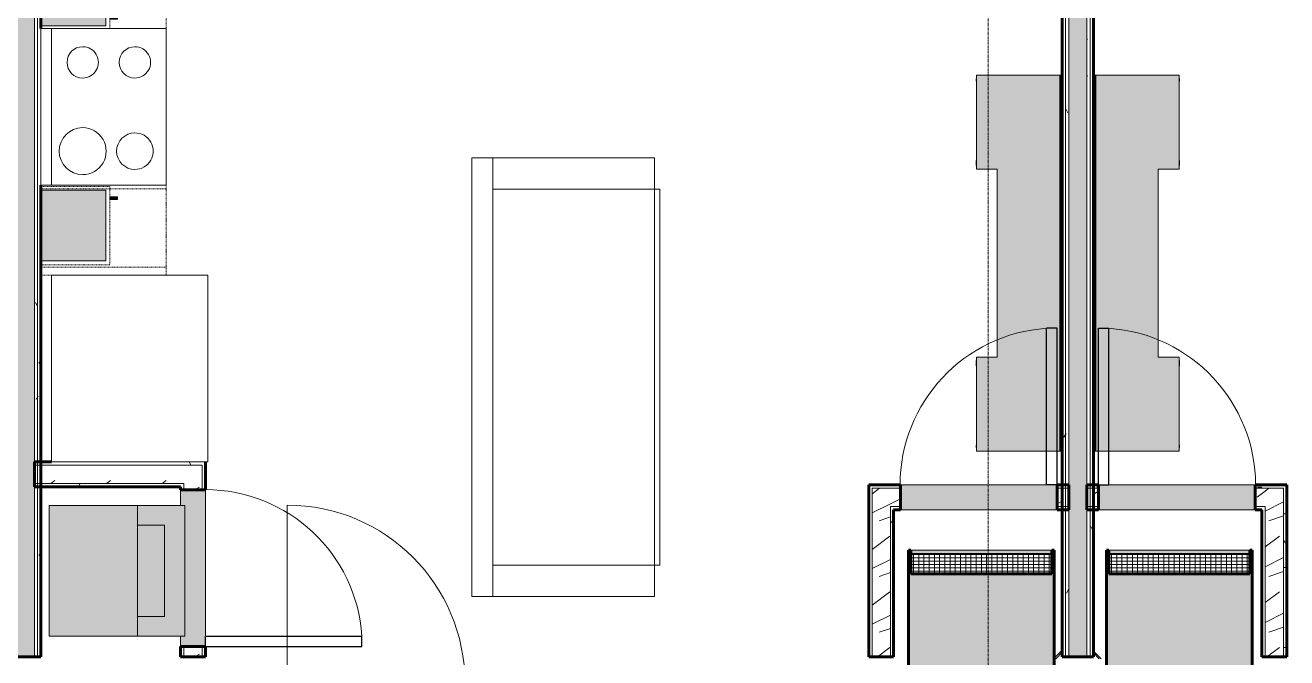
# Model space of a CAD drawing. Header units: inches. Extents: x -4169 to -1846, y 9706 to 12377.
# Drawn here: x -3338.7 to -3097.1, y 10017.9 to 10139 of the extents above; entities that cross this region are included whole.
import ezdxf

# ---------------------------------------------------------------- set-up
doc = ezdxf.new("R2010")
doc.units = ezdxf.units.IN
doc.header["$MEASUREMENT"] = 0
doc.linetypes.add('Dash', pattern=[0.25, 0.125, -0.125])
doc.linetypes.add('Grid Line 1_2_', pattern=[0.875, 0.5, -0.125, 0.125, -0.125])
for name, color, linetype, lineweight in [('0-1', 7, 'Continuous', 5), ('0-2', 10, 'Continuous', 18), ('0-3', 253, 'Continuous', 9), ('A-DETL-GENF-1', 253, 'Continuous', 9), ('A-DOOR-1', 7, 'Continuous', 9), ('A-DOOR-2', 50, 'Continuous', 30), ('A-GENM-2', 7, 'Continuous', 9), ('A-GENM-6', 250, 'Continuous', 60), ('A-GENM-7', 90, 'Continuous', 9), ('A-GENM-8', 253, 'Continuous', 9), ('A-GENM-9', 251, 'Continuous', 9), ('A-GLAZ-2', 10, 'Continuous', 18), ('A-GLAZ-3', 9, 'Continuous', 18), ('A-GLAZ-4', 250, 'Continuous', 60), ('A-WALL', 113, 'Continuous', 18), ('A-WALL-1', 8, 'Continuous', 5), ('A-WALL-2', 250, 'Continuous', 60), ('A-WALL-3', 10, 'Continuous', 18), ('A-WALL-PATT-1', 7, 'Continuous', 9), ('A-WALL-PATT-2', 253, 'Continuous', 9), ('A-WALL-PATT-4', 111, 'Continuous', 9), ('I-FURN', 30, 'Continuous', 9), ('I-FURN-1', 7, 'Continuous', 9), ('I-FURN-2', 55, 'Continuous', 9), ('I-FURN-3', 253, 'Continuous', 9), ('I-WALL-3', 2, 'Continuous', 60), ('P-SANR-FIXT-1', 253, 'Continuous', 9), ('P-SANR-FIXT-2', 7, 'Continuous', 9), ('Q-CASE-1', 253, 'Continuous', 9), ('Q-CASE-3', 7, 'Continuous', 9), ('Q-CASE-4', 7, 'Dash', 9), ('Q-CASE-HDLN-1', 7, 'Dash', 9), ('Q-SPCQ-2', 7, 'Continuous', 9), ('S-GRID-1', 1, 'Grid Line 1_2_', 9)]:
    doc.layers.add(name, color=color, linetype=linetype, lineweight=lineweight)
pattern_1 = [(0, (0, 0), (20.48, 5.12), [0.845, -14.515, 0.845, -14.515, -81.92]), (0, (0, 0), (20.48, 5.12), [-30.72, 0.845, -29.875, 0.845, -14.515, -35.84]), (0, (0, 0), (20.48, 5.12), [-76.8, 0.845, -9.395, 0.845, -24.755]), (120, (7.68, 2.56), (-14.67405, 15.1762003), [0.845, -14.515, 0.845, -14.515, -81.92]), (120, (7.68, 2.56), (-14.67405, 15.1762003), [-30.72, 0.845, -29.875, 0.845, -14.515, -35.84]), (120, (7.68, 2.56), (-14.67405, 15.1762003), [-76.8, 0.845, -9.395, 0.845, -24.755]), (240, (10.24, 12.8), (-5.80595, -20.2962003), [0.845, -14.515, 0.845, -14.515, -81.92]), (240, (10.24, 12.8), (-5.80595, -20.2962003), [-30.72, 0.845, -29.875, 0.845, -14.515, -35.84]), (240, (10.24, 12.8), (-5.80595, -20.2962003), [-76.8, 0.845, -9.395, 0.845, -24.755])]
pattern_2 = [(216.87, (4.265, 10.662), (31.9871619, 21.32545714), [5.331, -47.981]), (206.565, (10.662, 7.464), (-10.662476, -10.6620098), [11.921, -11.921]), (198.435, (10.662, 2.132), (-21.3244936, -10.6625869), [6.744, -26.974])]
pattern_3 = [(161.57, (0.32, 0.32), (-2.560496185, -0.000537386), [0, -18.214, 2.022, 0]), (18.43, (-0.32, 0.32), (-2.560496185, 0.000537386), [0, -18.214, 2.022, 0]), (108.43, (0.32, 0.32), (1.27922091, -6.400876726), [6.07, -14.166]), (71.57, (-0.32, 0.32), (1.27922091, 6.400876726), [6.07, -14.166])]

# ---------------------------------------------------------------- blocks, each defined once
blk = doc.blocks.new('Entertainment_Center_14771 - Entertainment_Center_14771-1352616-ENLARGED RCP - 1ST FLOOR PLAN')
at = {"layer": 'I-FURN-3'}
for points in [[(36, 6.12), (-36, 6.12), (-36, 6), (36, 6)], [(36, -10), (36, 6), (-36, 6), (-36, -10), (-18, -10), (-18, -6), (18, -6), (18, -10), (35, -10)], [(-34.85, -10), (-35.34, -10), (-35.31, -10.03), (-34.85, -10.03)], [(-18.66, -10.03), (-18.66, -10), (-19.66, -10), (-19.66, -10.03), (-19, -10.03)], [(19.66, -10.03), (19.66, -10), (18.66, -10), (18.66, -10.03), (19, -10.03)], [(35.34, -10.03), (35.31, -10), (34.85, -10), (34.85, -10.03), (35.31, -10.03)]]:
    blk.add_hatch(color=256, dxfattribs=at).paths.add_polyline_path(points, flags=0)
at = {"layer": 'I-FURN-1'}
for p, q in [((36, 6.12), (-36, 6.12)), ((-36, 6), (-36, 6.12)), ((-36, 6), (36, 6)), ((-36, -10), (-36, 6)), ((-36, 6), (36, 6)), ((36, 6), (36, 6.12)), ((36, 6), (36, -10)), ((18, -6), (-18, -6)), ((-18, -6), (-18, -10)), ((18, -10), (18, -6)), ((-18, -10), (-36, -10)), ((-35.34, -10.03), (-35.34, -10)), ((-34.85, -10.03), (-35.34, -10.03)), ((-34.85, -10), (-34.85, -10.03)), ((-19.66, -10.03), (-19.66, -10)), ((-18.66, -10.03), (-19.66, -10.03)), ((-18.66, -10), (-18.66, -10.03)), ((36, -10), (18, -10)), ((18.66, -10.03), (18.66, -10)), ((19.66, -10.03), (18.66, -10.03)), ((19.66, -10), (19.66, -10.03)), ((34.85, -10.03), (34.85, -10)), ((35.34, -10.03), (34.85, -10.03)), ((35.34, -10), (35.34, -10.03))]:
    blk.add_line(p, q, dxfattribs=at)
blk = doc.blocks.new('Single-Flush - 30_ x 80_ - MAGIC PAK DOOR-1421383-ENLARGED RCP - 1ST FLOOR PLAN')
at = {"layer": 'A-DOOR-1'}
blk.add_arc((15, -2.375), 30.067, 180, 266.18593, dxfattribs=at)
at = {"layer": 'A-DOOR-2'}
for p, q in [((13, -2.375), (13, -32.375)), ((15, -2.375), (13, -2.375)), ((15, -2.375), (15, -32.375)), ((15, -32.375), (13, -32.375))]:
    blk.add_line(p, q, dxfattribs=at)
blk = doc.blocks.new('Entertainment_Center_14771 - Entertainment_Center_14771-1372851-ENLARGED RCP - 1ST FLOOR PLAN')
at = {"layer": 'I-FURN-2'}
for points in [[(-36, 10), (-36, -6), (36, -6), (36, 10), (18, 10), (18, 6), (-18, 6), (-18, 10), (-35, 10)], [(-35.34, 10.03), (-35.31, 10), (-34.85, 10), (-34.85, 10.03), (-35.31, 10.03)], [(-19.66, 10.03), (-19.66, 10), (-18.66, 10), (-18.66, 10.03), (-19, 10.03)], [(18.66, 10.03), (18.66, 10), (19.66, 10), (19.66, 10.03), (19, 10.03)], [(34.85, 10), (35.34, 10), (35.31, 10.03), (34.85, 10.03)], [(-36, -6.13), (36, -6.13), (36, -6), (-36, -6)]]:
    blk.add_hatch(color=256, dxfattribs=at).paths.add_polyline_path(points, flags=0)
at = {"layer": 'I-FURN-1'}
for p, q in [((-36, -6), (-36, 10)), ((-36, 10), (-18, 10)), ((-35.34, 10), (-35.34, 10.03)), ((-35.34, 10.03), (-34.85, 10.03)), ((-34.85, 10.03), (-34.85, 10)), ((-19.66, 10), (-19.66, 10.03)), ((-19.66, 10.03), (-18.66, 10.03)), ((-18.66, 10.03), (-18.66, 10)), ((-18, 10), (-18, 6)), ((18, 6), (18, 10)), ((18, 10), (36, 10)), ((18.66, 10.03), (19.66, 10.03)), ((18.66, 10), (18.66, 10.03)), ((19.66, 10.03), (19.66, 10)), ((34.85, 10), (34.85, 10.03)), ((34.85, 10.03), (35.34, 10.03)), ((35.34, 10.03), (35.34, 10)), ((36, 10), (36, -6)), ((-18, 6), (18, 6)), ((36, -6), (-36, -6)), ((-36, -6.13), (-36, -6)), ((36, -6), (-36, -6)), ((-36, -6.13), (36, -6.13)), ((36, -6.13), (36, -6))]:
    blk.add_line(p, q, dxfattribs=at)
blk = doc.blocks.new('Couch-Both_Arms-Generic - 1-1372852-ENLARGED RCP - 1ST FLOOR PLAN')
at = {"layer": 'I-FURN'}
for p, q in [((-42, 17.5), (-36, 17.5)), ((-42, -13.5), (-42, 17.5)), ((-36, 18.5), (36, 18.5)), ((-36, -13.5), (-36, 18.5)), ((-36, 17.5), (-36, -13.5)), ((36, 18.5), (36, -13.5)), ((36, 17.5), (42, 17.5)), ((36, -13.5), (36, 17.5)), ((42, 17.5), (42, -13.5)), ((-42, -13.5), (42, -13.5)), ((-36, -13.5), (-42, -13.5)), ((36, -13.5), (-36, -13.5)), ((42, -13.5), (36, -13.5))]:
    blk.add_line(p, q, dxfattribs=at)
at = {"layer": 'I-FURN-1'}
for p, q in [((-42, 17.5), (42, 17.5)), ((-42, -17.5), (-42, 17.5)), ((42, 17.5), (42, -17.5)), ((42, -17.5), (-42, -17.5))]:
    blk.add_line(p, q, dxfattribs=at)
blk = doc.blocks.new('Single-Flush - 30_ x 80_ - MAGIC PAK DOOR-1420870-ENLARGED RCP - 1ST FLOOR PLAN')
at = {"layer": 'A-DOOR-1'}
blk.add_arc((15, 2.375), 30.067, 93.81407, 180, dxfattribs=at)
at = {"layer": 'A-DOOR-2'}
for p, q in [((13, 2.375), (13, 32.375)), ((15, 32.375), (13, 32.375)), ((15, 2.375), (15, 32.375)), ((15, 2.375), (13, 2.375))]:
    blk.add_line(p, q, dxfattribs=at)
blk = doc.blocks.new('Refrigerator_-_Side-by-Side_6047 - 36_ X 30_-345559-ENLARGED RCP - 1ST FLOOR PLAN')
at = {"layer": 'Q-SPCQ-2'}
for p, q in [((17.87, 14.42), (-17.88, 14.42)), ((-17.88, 14.42), (-17.88, -15.58)), ((17.87, -15.58), (17.87, 14.42)), ((-17.88, -15.58), (17.87, -15.58))]:
    blk.add_line(p, q, dxfattribs=at)
blk = doc.blocks.new('Range - 24_ x 30_-2320547-ENLARGED RCP - 1ST FLOOR PLAN')
at = {"layer": 'Q-SPCQ-2'}
for p, q in [((30, 24), (0, 24)), ((0, 24), (0, 0)), ((0, 22), (30, 22)), ((30, 0), (30, 24)), ((0, 0), (30, 0))]:
    blk.add_line(p, q, dxfattribs=at)
for centre, radius, start, end in [((6.5, 16), 4.5, 360, 180), ((23.5, 16), 3, 360, 180), ((6.5, 16), 4.5, 180, 360), ((23.5, 16), 3, 180, 0), ((6.5, 6), 3.5, 360, 180), ((23.5, 6), 3, 360, 180), ((6.5, 6), 3.5, 180, 0), ((23.5, 6), 3, 180, 360)]:
    blk.add_arc(centre, radius, start, end, dxfattribs=at)
blk = doc.blocks.new('OD_CW_Countertop - OD_CW_Countertop-2446878-ENLARGED RCP - 1ST FLOOR PLAN')
at = {"layer": 'Q-CASE-HDLN-1'}
for p, q in [((0.74, -24), (0.74, 0)), ((0.74, 0), (16.25, 0)), ((16.74, 0), (19.49, 0)), ((49.49, 0), (66.75, 0)), ((66.75, -22), (66.75, -24))]:
    blk.add_line(p, q, dxfattribs=at)
blk = doc.blocks.new('300 Series Wall Hung Cabinet_301 - 18_ x 27_-2451711-ENLARGED RCP - 1ST FLOOR PLAN')
at = {"layer": 'Q-CASE-1'}
for points in [[(-8.25, -6.6), (-8.25, -12.44), (8.25, -12.44), (8.25, -0.19), (-8.25, -0.19), (-8.25, -0.75)], [(-7, -14.69), (-6.51, -14.69), (-6.51, -13.19), (-7, -13.19)]]:
    blk.add_hatch(color=256, dxfattribs=at).paths.add_polyline_path(points, flags=0)
at = {"layer": 'Q-CASE-3'}
for p, q in [((-8.25, -12.44), (-8.25, -0.19)), ((-8.25, -0.19), (8.25, -0.19)), ((8.25, -0.19), (8.25, -12.44)), ((8.25, -12.44), (-8.25, -12.44)), ((-6.51, -13.19), (-7, -13.19)), ((-7, -13.19), (-7, -14.69)), ((-6.51, -14.69), (-6.51, -13.19)), ((-7, -14.69), (-6.51, -14.69))]:
    blk.add_line(p, q, dxfattribs=at)
at = {"layer": 'Q-CASE-4'}
for p, q in [((9, -0.19), (-8.75, -0.19)), ((9, -13.19), (9, -0.19)), ((-8.75, -13.19), (9, -13.19))]:
    blk.add_line(p, q, dxfattribs=at)
blk = doc.blocks.new('Base Cabinet-Single Door - 15_-2378245-ENLARGED RCP - 1ST FLOOR PLAN')
at = {"layer": 'Q-CASE-4'}
for p, q in [((-6.76, -24), (-6.76, 0)), ((-6.76, 0), (8.24, 0)), ((8.24, 0), (8.24, -24)), ((8.24, -24), (-6.76, -24))]:
    blk.add_line(p, q, dxfattribs=at)
blk = doc.blocks.new('Stacked Washer and Dryer - 26_x25_ - Private-1352637-ENLARGED RCP - 1ST FLOOR PLAN')
at = {"layer": 'P-SANR-FIXT-1'}
blk.add_hatch(color=256, dxfattribs=at).paths.add_polyline_path([(0, 12.5), (0, -12.5), (26, -12.5), (26, 12.5), (22.59, 12.5)], flags=0)
at = {"layer": 'P-SANR-FIXT-2'}
for p, q in [((26, 12.5), (0, 12.5)), ((0, -12.5), (0, 12.5)), ((16.91, 12.5), (16.91, -12.5)), ((26, 12.5), (26, -12.5)), ((16.91, 8.75), (22.09, 8.75)), ((22.09, 8.75), (22.09, -8.75)), ((22.09, -8.75), (16.91, -8.75)), ((0, -12.5), (26, -12.5))]:
    blk.add_line(p, q, dxfattribs=at)
blk = doc.blocks.new('300 Series Wall Hung Cabinet_301 - 15_ x 30_-2451685-ENLARGED RCP - 1ST FLOOR PLAN')
at = {"layer": 'Q-CASE-1'}
for points in [[(-5.01, 14.69), (-5.5, 14.69), (-5.5, 13.19), (-5.01, 13.19)], [(6.75, 12.44), (-6.75, 12.44), (-6.75, 0.19), (6.75, 0.19), (6.75, 2)]]:
    blk.add_hatch(color=256, dxfattribs=at).paths.add_polyline_path(points, flags=0)
at = {"layer": 'Q-CASE-3'}
for p, q in [((-5.01, 14.69), (-5.5, 14.69)), ((-5.5, 14.69), (-5.5, 13.19)), ((-5.01, 13.19), (-5.01, 14.69)), ((-6.75, 0.19), (-6.75, 12.44)), ((-6.75, 12.44), (6.75, 12.44)), ((-5.5, 13.19), (-5.01, 13.19)), ((6.75, 12.44), (6.75, 0.19)), ((6.75, 0.19), (-6.75, 0.19))]:
    blk.add_line(p, q, dxfattribs=at)
at = {"layer": 'Q-CASE-4'}
for p, q in [((-7.5, 0.19), (-7.5, 13.19)), ((-7.5, 13.19), (7.5, 13.19)), ((7.5, 13.19), (7.5, 0.19)), ((7.5, 0.19), (-7.5, 0.19))]:
    blk.add_line(p, q, dxfattribs=at)
blk = doc.blocks.new('CTR - 1st Phase - Unit Layouts_rvt-1-ENLARGED RCP - 1ST FLOOR PLAN')
at = {"layer": 'A-WALL-1'}
for points in [[(-3304.22, 10020.03), (-3304.22, 10050.03), (-3308.97, 10050.03), (-3308.97, 10047.03), (-3308.13, 10047.03), (-3308.13, 10022.03), (-3308.97, 10022.03), (-3308.97, 10020.03), (-3304.85, 10020.03)], [(-3142.09, 10046.24), (-3141.1, 10046.24), (-3141.1, 10050.99), (-3171.1, 10050.99), (-3171.1, 10046.24), (-3160.29, 10046.24)], [(-3103.15, 10046.24), (-3103.15, 10050.99), (-3133.15, 10050.99), (-3133.15, 10046.24), (-3103.38, 10046.24)]]:
    blk.add_hatch(color=256, dxfattribs=at).paths.add_polyline_path(points, flags=0)
at = {"layer": 'A-WALL-PATT-1'}
h = blk.add_hatch(dxfattribs=at)
h.set_pattern_fill('FP_1', color=256, style=0, pattern_type=2)
h.set_pattern_definition(pattern_1)
h.paths.add_polyline_path([(-3335.72, 10054.78), (-3304.85, 10054.78), (-3304.85, 10055.4), (-3335.72, 10055.4), (-3335.72, 10054.8)], flags=0)
h = blk.add_hatch(dxfattribs=at)
h.set_pattern_fill('FP_1', color=256, style=0, pattern_type=2)
h.set_pattern_definition(pattern_1)
h.paths.add_polyline_path([(-3308.97, 10050.65), (-3308.97, 10051.28), (-3335.72, 10051.28), (-3335.72, 10050.65), (-3327.63, 10050.65)], flags=0)
h = blk.add_hatch(dxfattribs=at)
h.set_pattern_fill('FP_1', color=256, style=0, pattern_type=2)
h.set_pattern_definition(pattern_1)
h.paths.add_polyline_path([(-3140.55, 10050.36), (-3140.12, 10050.36), (-3140.12, 10050.99), (-3141.1, 10050.99), (-3141.1, 10050.36)], flags=0)
h.paths.add_polyline_path([(-3172.4, 10050.36), (-3171.1, 10050.36), (-3171.1, 10050.99), (-3176.52, 10050.99), (-3176.52, 10050.36), (-3173.02, 10050.36)], flags=0)
h = blk.add_hatch(dxfattribs=at)
h.set_pattern_fill('FP_1', color=256, style=0, pattern_type=2)
h.set_pattern_definition(pattern_1)
h.paths.add_polyline_path([(-3101.22, 10050.36), (-3097.72, 10050.36), (-3097.74, 10050.99), (-3103.15, 10050.99), (-3103.15, 10050.36), (-3101.85, 10050.36)], flags=0)
h.paths.add_polyline_path([(-3133.15, 10050.36), (-3133.15, 10050.99), (-3134.12, 10050.99), (-3134.12, 10050.36), (-3133.7, 10050.36)], flags=0)
h = blk.add_hatch(dxfattribs=at)
h.set_pattern_fill('FP_1', color=256, style=0, pattern_type=2)
h.set_pattern_definition(pattern_1)
h.paths.add_polyline_path([(-3097.1, 10018.09), (-3097.1, 10050.99), (-3097.72, 10050.99), (-3097.72, 10018.09)], flags=0)
h = blk.add_hatch(dxfattribs=at)
h.set_pattern_fill('FP_1', color=256, style=0, pattern_type=2)
h.set_pattern_definition(pattern_1)
h.paths.add_polyline_path([(-3173.02, 10018.09), (-3172.4, 10018.09), (-3172.4, 10046.86), (-3173.02, 10046.86), (-3173.02, 10027.94)], flags=0)
at = {"layer": 'A-WALL-PATT-2'}
h = blk.add_hatch(dxfattribs=at)
h.set_pattern_fill('FP_2', color=256, style=0, pattern_type=2)
h.set_pattern_definition(pattern_2)
h.paths.add_polyline_path([(-3308.97, 10051.28), (-3308.35, 10051.28), (-3308.35, 10054.78), (-3335.72, 10054.78), (-3335.72, 10051.28), (-3327.63, 10051.28)], flags=0)
h = blk.add_hatch(dxfattribs=at)
h.set_pattern_fill('FP_2', color=256, style=0, pattern_type=2)
h.set_pattern_definition(pattern_2)
h.paths.add_polyline_path([(-3304.85, 10018.09), (-3304.85, 10020.03), (-3308.35, 10020.03), (-3308.35, 10018.09), (-3308.13, 10018.09)], flags=0)
h.paths.add_polyline_path([(-3304.85, 10050.03), (-3304.85, 10054.78), (-3308.35, 10054.78), (-3308.35, 10050.03), (-3305.72, 10050.03)], flags=0)
h = blk.add_hatch(dxfattribs=at)
h.set_pattern_fill('FP_2', color=256, style=0, pattern_type=2)
h.set_pattern_definition(pattern_2)
h.paths.add_polyline_path([(-3176.52, 10018.09), (-3173.02, 10018.09), (-3173.02, 10050.36), (-3176.52, 10050.36), (-3176.52, 10027.94)], flags=0)
h = blk.add_hatch(dxfattribs=at)
h.set_pattern_fill('FP_2', color=256, style=0, pattern_type=2)
h.set_pattern_definition(pattern_2)
h.paths.add_polyline_path([(-3141.1, 10046.86), (-3140.12, 10046.86), (-3140.12, 10050.36), (-3141.1, 10050.36), (-3141.1, 10048.04)], flags=0)
h.paths.add_polyline_path([(-3172.4, 10046.86), (-3171.1, 10046.86), (-3171.1, 10050.36), (-3173.02, 10050.36), (-3173.02, 10046.86)], flags=0)
h = blk.add_hatch(dxfattribs=at)
h.set_pattern_fill('FP_2', color=256, style=0, pattern_type=2)
h.set_pattern_definition(pattern_2)
h.paths.add_polyline_path([(-3101.85, 10046.86), (-3101.22, 10046.86), (-3101.22, 10050.36), (-3103.15, 10050.36), (-3103.15, 10046.86)], flags=0)
h.paths.add_polyline_path([(-3133.15, 10046.86), (-3133.15, 10050.36), (-3134.12, 10050.36), (-3134.12, 10046.86)], flags=0)
h = blk.add_hatch(dxfattribs=at)
h.set_pattern_fill('FP_2', color=256, style=0, pattern_type=2)
h.set_pattern_definition(pattern_2)
h.paths.add_polyline_path([(-3097.72, 10018.09), (-3097.72, 10050.36), (-3101.22, 10050.36), (-3101.22, 10018.09)], flags=0)
at = {"layer": 'A-WALL-2'}
for p, q in [((-3336.97, 10055.4), (-3333.72, 10055.4)), ((-3336.97, 10050.65), (-3336.97, 10055.4)), ((-3304.22, 10055.4), (-3304.22, 10050.03)), ((-3308.97, 10050.65), (-3336.97, 10050.65)), ((-3308.97, 10050.03), (-3308.97, 10050.65)), ((-3304.22, 10050.03), (-3308.97, 10050.03)), ((-3177.15, 10018.09), (-3177.15, 10050.99)), ((-3177.15, 10050.99), (-3176.52, 10050.99)), ((-3176.52, 10050.99), (-3172.4, 10050.99)), ((-3172.4, 10050.99), (-3171.1, 10050.99)), ((-3171.1, 10050.99), (-3171.1, 10046.24)), ((-3141.1, 10046.24), (-3141.1, 10050.99)), ((-3141.1, 10050.99), (-3138.87, 10050.99)), ((-3138.87, 10050.99), (-3138.87, 10046.24)), ((-3135.37, 10050.99), (-3133.15, 10050.99)), ((-3135.37, 10046.24), (-3135.37, 10050.99)), ((-3133.15, 10050.99), (-3133.15, 10046.24)), ((-3103.15, 10050.99), (-3101.85, 10050.99)), ((-3103.15, 10046.24), (-3103.15, 10050.99)), ((-3101.85, 10050.99), (-3097.72, 10050.99)), ((-3097.72, 10050.99), (-3097.1, 10050.99)), ((-3097.1, 10050.99), (-3097.1, 10018.09)), ((-3172.4, 10046.24), (-3172.4, 10018.09)), ((-3171.1, 10046.24), (-3172.4, 10046.24)), ((-3138.87, 10046.24), (-3141.1, 10046.24)), ((-3133.15, 10046.24), (-3135.37, 10046.24)), ((-3101.85, 10046.24), (-3103.15, 10046.24)), ((-3101.85, 10018.09), (-3101.85, 10046.24)), ((-3308.97, 10018.09), (-3308.97, 10020.03)), ((-3308.97, 10020.03), (-3304.22, 10020.03)), ((-3304.22, 10018.09), (-3308.97, 10018.09)), ((-3304.22, 10020.03), (-3304.22, 10018.09)), ((-3172.4, 10018.09), (-3177.15, 10018.09)), ((-3097.1, 10018.09), (-3101.85, 10018.09))]:
    blk.add_line(p, q, dxfattribs=at)
at = {"layer": 'A-WALL-3'}
for p, q in [((-3308.97, 10054.78), (-3336.97, 10054.78)), ((-3308.35, 10054.78), (-3308.97, 10054.78)), ((-3304.85, 10054.78), (-3308.35, 10054.78)), ((-3304.85, 10050.03), (-3304.85, 10054.78)), ((-3308.97, 10051.28), (-3336.97, 10051.28)), ((-3308.35, 10051.28), (-3308.97, 10051.28)), ((-3308.97, 10050.03), (-3308.97, 10047.03)), ((-3308.35, 10050.03), (-3308.35, 10051.28)), ((-3304.22, 10020.03), (-3304.22, 10050.03)), ((-3176.52, 10018.09), (-3176.52, 10050.36)), ((-3173.02, 10050.36), (-3176.52, 10050.36)), ((-3172.4, 10050.36), (-3173.02, 10050.36)), ((-3172.4, 10050.36), (-3171.1, 10050.36)), ((-3141.1, 10050.99), (-3171.1, 10050.99)), ((-3141.1, 10050.36), (-3138.87, 10050.36)), ((-3133.15, 10050.36), (-3135.37, 10050.36)), ((-3103.15, 10050.99), (-3133.15, 10050.99)), ((-3101.85, 10050.36), (-3103.15, 10050.36)), ((-3101.22, 10050.36), (-3101.85, 10050.36)), ((-3097.72, 10050.36), (-3101.22, 10050.36)), ((-3097.72, 10018.09), (-3097.72, 10050.36)), ((-3173.02, 10018.09), (-3173.02, 10046.86)), ((-3172.4, 10046.86), (-3173.02, 10046.86)), ((-3172.4, 10046.86), (-3171.1, 10046.86)), ((-3141.1, 10046.86), (-3138.87, 10046.86)), ((-3133.15, 10046.86), (-3135.37, 10046.86)), ((-3101.85, 10046.86), (-3103.15, 10046.86)), ((-3101.22, 10046.86), (-3101.85, 10046.86)), ((-3101.22, 10018.09), (-3101.22, 10046.86)), ((-3171.1, 10046.24), (-3141.1, 10046.24)), ((-3133.15, 10046.24), (-3103.15, 10046.24)), ((-3308.97, 10022.03), (-3308.97, 10020.03)), ((-3308.35, 10018.09), (-3308.35, 10020.03)), ((-3304.85, 10018.09), (-3304.85, 10020.03))]:
    blk.add_line(p, q, dxfattribs=at)
at = {"layer": '0-2'}
for name, p, rotation in [('OD_CW_Countertop - OD_CW_Countertop-2446878-ENLARGED RCP - 1ST FLOOR PLAN', (-3311.72, 10157.9), 270.0000000000021), ('300 Series Wall Hung Cabinet_301 - 18_ x 27_-2451711-ENLARGED RCP - 1ST FLOOR PLAN', (-3335.72, 10147.16), 90.00000000000719), ('Range - 24_ x 30_-2320547-ENLARGED RCP - 1ST FLOOR PLAN', (-3311.72, 10108.41), 90.0000000000133), ('Entertainment_Center_14771 - Entertainment_Center_14771-1372851-ENLARGED RCP - 1ST FLOOR PLAN', (-3146.55, 10093.48), 90.00000000001032), ('Entertainment_Center_14771 - Entertainment_Center_14771-1352616-ENLARGED RCP - 1ST FLOOR PLAN', (-3127.7, 10093.48), 89.99999999998968), ('Couch-Both_Arms-Generic - 1-1372852-ENLARGED RCP - 1ST FLOOR PLAN', (-3235.69, 10071.62), 270.000000000013), ('Base Cabinet-Single Door - 15_-2378245-ENLARGED RCP - 1ST FLOOR PLAN', (-3335.72, 10099.43), 89.99999999999707), ('300 Series Wall Hung Cabinet_301 - 15_ x 30_-2451685-ENLARGED RCP - 1ST FLOOR PLAN', (-3335.72, 10100.66), 270.0000000000072), ('Refrigerator_-_Side-by-Side_6047 - 36_ X 30_-345559-ENLARGED RCP - 1ST FLOOR PLAN', (-3319.3, 10073.28), 90.00000000000185), ('Single-Flush - 30_ x 80_ - MAGIC PAK DOOR-1421383-ENLARGED RCP - 1ST FLOOR PLAN', (-3118.15, 10048.61), 180), ('Single-Flush - 30_ x 80_ - MAGIC PAK DOOR-1420870-ENLARGED RCP - 1ST FLOOR PLAN', (-3306.6, 10035.03), 269.999999999999)]:
    blk.add_blockref(name, p, dxfattribs=dict(at, rotation=rotation))
for name, p in [('Single-Flush - 30_ x 80_ - MAGIC PAK DOOR-1420870-ENLARGED RCP - 1ST FLOOR PLAN', (-3156.1, 10048.61)), ('Stacked Washer and Dryer - 26_x25_ - Private-1352637-ENLARGED RCP - 1ST FLOOR PLAN', (-3334.13, 10034.53))]:
    blk.add_blockref(name, p, dxfattribs=at)
blk = doc.blocks.new('_THE_ WINDOW _ DOOR - Door - 1st Floor-2480459-ENLARGED RCP - 1ST FLOOR PLAN')
at = {"layer": 'A-GLAZ-2'}
blk.add_hatch(color=256, dxfattribs=at).paths.add_polyline_path([(-17.0125, 3.3125), (-17.0125, 2.3125), (17.0125, 2.3125), (17.0125, 3.3125), (-12.0125, 3.3125)], flags=0)
at = {"layer": 'A-GLAZ-3'}
h = blk.add_hatch(color=256, dxfattribs=at)
h.paths.add_polyline_path([(17.0125, 4.3125), (17.0125, 0.3125), (19.0125, 0.3125), (19.0125, 4.3125)], flags=0)
h.paths.add_polyline_path([(-18.2625, 4.3125), (-19.0125, 4.3125), (-19.0125, 0.3125), (-17.0125, 0.3125), (-17.0125, 4.3125)], flags=0)
h = blk.add_hatch(color=256, dxfattribs=at)
h.paths.add_polyline_path([(12.0125, 4.3125), (-17.0125, 4.3125), (-17.0125, 3.8125), (17.0125, 3.8125), (17.0125, 4.3125)], flags=0)
h.paths.add_polyline_path([(12.0125, 1.8125), (-17.0125, 1.8125), (-17.0125, 0.3125), (17.0125, 0.3125), (17.0125, 1.8125)], flags=0)
h = blk.add_hatch(color=256, dxfattribs=at)
h.paths.add_polyline_path([(-12.0125, 3.8125), (-17.0125, 3.8125), (-17.0125, 3.3125), (-12.0125, 3.3125)], flags=0)
h.paths.add_polyline_path([(12.0125, 3.8125), (12.0125, 3.3125), (17.0125, 3.3125), (17.0125, 3.8125)], flags=0)
h.paths.add_polyline_path([(17.0125, 2.3125), (12.0125, 2.3125), (12.0125, 1.8125), (17.0125, 1.8125)], flags=0)
h.paths.add_polyline_path([(-12.0125, 2.3125), (-17.0125, 2.3125), (-17.0125, 1.8125), (-12.0125, 1.8125)], flags=0)
h = blk.add_hatch(color=256, dxfattribs=at)
h.paths.add_polyline_path([(-9.9356, 3.8125), (-12.0125, 3.8125), (-12.0125, 3.3125), (12.0125, 3.3125), (12.0125, 3.8125)], flags=0)
h.paths.add_polyline_path([(-9.9356, 2.3125), (-12.0125, 2.3125), (-12.0125, 1.8125), (12.0125, 1.8125), (12.0125, 2.3125)], flags=0)
at = {"layer": 'A-GLAZ-2'}
for p, q in [((17.0125, 4.3125), (-17.0125, 4.3125)), ((12.0125, 3.8125), (-12.0125, 3.8125)), ((-17.0125, 0.3125), (17.0125, 0.3125)), ((-12.0125, 1.8125), (12.0125, 1.8125)), ((17.0125, -33.7125), (17.0125, 0.3125))]:
    blk.add_line(p, q, dxfattribs=at)
blk.add_arc((17.0125, 0.3125), 34.025, 180, 270, dxfattribs=at)
at = {"layer": 'A-GLAZ-4'}
for p, q in [((-19.0125, 4.3125), (-17.0125, 4.3125)), ((-17.0125, 4.3125), (-17.0125, 0.3125)), ((-17.0125, 3.8125), (-12.0125, 3.8125)), ((-17.0125, 1.8125), (-17.0125, 3.8125)), ((-17.0125, 3.3125), (17.0125, 3.3125)), ((-17.0125, 2.3125), (-17.0125, 3.3125)), ((-12.0125, 3.8125), (-12.0125, 1.8125)), ((12.0125, 3.8125), (17.0125, 3.8125)), ((12.0125, 1.8125), (12.0125, 3.8125)), ((17.0125, 0.3125), (17.0125, 4.3125)), ((17.0125, 4.3125), (19.0125, 4.3125)), ((17.0125, 3.8125), (17.0125, 1.8125)), ((17.0125, 3.3125), (17.0125, 2.3125)), ((-17.0125, 0.3125), (-19.0125, 0.3125)), ((17.0125, 2.3125), (-17.0125, 2.3125)), ((-12.0125, 1.8125), (-17.0125, 1.8125)), ((17.0125, 1.8125), (12.0125, 1.8125)), ((19.0125, 0.3125), (17.0125, 0.3125))]:
    blk.add_line(p, q, dxfattribs=at)
blk = doc.blocks.new('switchgrass 26764 - switchgrass 26764-V112-ENLARGED RCP - 1ST FLOOR PLAN')
at = {"layer": 'A-DETL-GENF-1'}
for p, q in [((-4.24, 13.78), (-3, 15.01)), ((4.49, 13.78), (3, 15.25)), ((-18.01, 0), (-13.86, 4.15)), ((18.01, 0), (13.97, 4.15)), ((-18.01, 0), (-17.54, -4.13)), ((17.54, -4.13), (18.01, 0)), ((-17.54, -4.13), (-16.18, -7.92)), ((0, -4.41), (0, -4.66)), ((16.18, -7.92), (17.54, -4.13)), ((-16.18, -7.92), (-14.05, -11.26)), ((14.05, -11.26), (16.18, -7.92)), ((-14.05, -11.26), (-11.26, -14.05)), ((11.26, -14.05), (14.05, -11.26)), ((-11.26, -14.05), (-10.25, -14.7)), ((10.25, -14.7), (11.26, -14.05)), ((-6, -16.87), (-4.13, -17.54)), ((4.13, -17.54), (6, -16.87)), ((-4.13, -17.54), (0, -18.01)), ((0, -18.01), (4.13, -17.54))]:
    blk.add_line(p, q, dxfattribs=at)
blk = doc.blocks.new('V-Series_EWC4_SPVU_RFA_2015 - 1ST FLOOR-V118-ENLARGED RCP - 1ST FLOOR PLAN')
at = {"layer": 'A-GENM-2'}
h = blk.add_hatch(color=256, dxfattribs=at)
h.paths.add_polyline_path([(-3141.65, 10008.09), (-3141.09, 10008.09), (-3141.09, 10009.09), (-3141.65, 10009.09)], flags=0)
h.paths.add_polyline_path([(-3170.09, 10008.09), (-3169.52, 10008.09), (-3169.52, 10009.09), (-3170.09, 10009.09)], flags=0)
at = {"layer": 'A-GENM-7'}
h = blk.add_hatch(color=256, dxfattribs=at)
h.paths.add_polyline_path([(-3143.12, 10008.09), (-3141.65, 10008.09), (-3141.65, 10009.09), (-3143.12, 10009.09), (-3143.12, 10008.79)], flags=0)
h.paths.add_polyline_path([(-3169.52, 10008.09), (-3147.37, 10008.09), (-3147.37, 10009.09), (-3169.52, 10009.09)], flags=0)
at = {"layer": 'A-GENM-8'}
for points in [[(-3141.65, 10009.09), (-3141.65, 10038.53), (-3142.09, 10038.53), (-3142.09, 10033.95), (-3169.09, 10033.95), (-3169.09, 10038.53), (-3169.52, 10038.53), (-3169.5, 10010.59), (-3169.09, 10010.59), (-3169.09, 10010.09), (-3142.09, 10010.09), (-3141.76, 10009.34)], [(-3160.29, 10037.87), (-3142.09, 10037.87), (-3142.09, 10038.53), (-3169.09, 10038.53), (-3169.09, 10037.87), (-3169.02, 10037.87)], [(-3143.41, 10009.34), (-3142.59, 10009.34), (-3142.59, 10010.09), (-3154.26, 10010.09), (-3146.62, 10009.84), (-3147.12, 10009.34), (-3146.05, 10009.34)]]:
    blk.add_hatch(color=256, dxfattribs=at).paths.add_polyline_path(points, flags=0)
at = {"layer": 'A-GENM-9'}
h = blk.add_hatch(dxfattribs=at)
h.set_pattern_fill('FP_23', color=256, style=0, pattern_type=2)
h.set_pattern_definition([(180, (-3155.586, 10029.925), (8e-17, 0.648), []), (90, (-3155.586, 10029.925), (1, -6e-17), [])])
h.paths.add_polyline_path([(-3142.65, 10033.95), (-3142.09, 10033.95), (-3142.09, 10037.87), (-3169.09, 10037.87), (-3169.09, 10033.95), (-3158.65, 10033.95)], flags=0)
at = {"layer": 'A-GENM-2'}
for p, q in [((-3142.09, 10038.53), (-3169.09, 10038.53)), ((-3169.09, 10037.87), (-3142.09, 10037.87))]:
    blk.add_line(p, q, dxfattribs=at)
at = {"layer": 'A-GENM-6'}
for p, q in [((-3169.52, 10009.09), (-3169.52, 10038.53)), ((-3169.52, 10038.53), (-3169.09, 10038.53)), ((-3169.09, 10038.53), (-3169.09, 10033.95)), ((-3142.09, 10033.95), (-3142.09, 10038.53)), ((-3142.09, 10038.53), (-3141.65, 10038.53)), ((-3141.65, 10038.53), (-3141.65, 10009.09)), ((-3169.09, 10033.95), (-3142.09, 10033.95)), ((-3170.09, 10008.09), (-3170.09, 10009.09)), ((-3170.09, 10009.09), (-3169.52, 10009.09)), ((-3169.52, 10008.09), (-3169.52, 10009.09)), ((-3169.52, 10009.09), (-3141.65, 10009.09)), ((-3169.52, 10009.09), (-3169.52, 10008.09)), ((-3169.09, 10009.09), (-3169.52, 10009.09)), ((-3169.09, 10010.09), (-3168.59, 10010.09)), ((-3169.09, 10009.09), (-3169.09, 10010.09)), ((-3142.09, 10010.09), (-3169.09, 10010.09)), ((-3169.09, 10010.09), (-3169.09, 10009.09)), ((-3168.59, 10009.09), (-3169.09, 10009.09)), ((-3168.59, 10010.09), (-3142.59, 10010.09)), ((-3168.59, 10009.34), (-3168.59, 10010.09)), ((-3168.59, 10010.09), (-3168.59, 10009.09)), ((-3142.59, 10009.34), (-3168.59, 10009.34)), ((-3142.59, 10010.09), (-3142.59, 10009.34)), ((-3142.59, 10010.09), (-3142.09, 10010.09)), ((-3142.59, 10009.09), (-3142.59, 10010.09)), ((-3142.09, 10009.09), (-3142.59, 10009.09)), ((-3142.09, 10010.09), (-3142.09, 10009.09)), ((-3142.09, 10009.09), (-3142.09, 10010.09)), ((-3141.65, 10009.09), (-3142.09, 10009.09)), ((-3141.65, 10009.09), (-3141.65, 10008.09)), ((-3141.65, 10008.09), (-3141.65, 10009.09)), ((-3141.65, 10009.09), (-3141.09, 10009.09)), ((-3141.09, 10009.09), (-3141.09, 10008.09)), ((-3169.52, 10008.09), (-3170.09, 10008.09)), ((-3141.65, 10008.09), (-3169.52, 10008.09)), ((-3141.09, 10008.09), (-3141.65, 10008.09))]:
    blk.add_line(p, q, dxfattribs=at)
blk = doc.blocks.new('V-Series_EWC4_SPVU_RFA_2015 - 1ST FLOOR-V119-ENLARGED RCP - 1ST FLOOR PLAN')
at = {"layer": 'A-GENM-2'}
h = blk.add_hatch(color=256, dxfattribs=at)
h.paths.add_polyline_path([(-3131.6, 10008.09), (-3131.6, 10009.09), (-3132.16, 10009.09), (-3132.16, 10008.09), (-3131.62, 10008.09)], flags=0)
h.paths.add_polyline_path([(-3103.16, 10008.09), (-3103.16, 10009.09), (-3103.72, 10009.09), (-3103.72, 10008.09), (-3103.29, 10008.09)], flags=0)
at = {"layer": 'A-GENM-7'}
h = blk.add_hatch(color=256, dxfattribs=at)
h.paths.add_polyline_path([(-3109.64, 10008.09), (-3103.72, 10008.09), (-3103.72, 10009.09), (-3126.87, 10009.09), (-3126.87, 10008.09), (-3118.08, 10008.09)], flags=0)
h.paths.add_polyline_path([(-3131.12, 10008.09), (-3131.12, 10009.09), (-3131.6, 10009.09), (-3131.6, 10008.09)], flags=0)
at = {"layer": 'A-GENM-8'}
for points in [[(-3131.6, 10009.09), (-3131.21, 10009.98), (-3131.16, 10009.9), (-3131.16, 10010.09), (-3104.16, 10010.09), (-3104.16, 10010.59), (-3103.72, 10010.59), (-3103.72, 10038.53), (-3104.16, 10038.53), (-3104.16, 10033.95), (-3131.16, 10033.95), (-3131.16, 10038.53), (-3131.6, 10038.53), (-3131.6, 10011.59)], [(-3120.72, 10037.87), (-3104.16, 10037.87), (-3104.16, 10038.53), (-3131.16, 10038.53), (-3131.16, 10037.87), (-3126.52, 10037.87)], [(-3131.12, 10009.84), (-3131.12, 10010.09), (-3131.16, 10010.09), (-3131.16, 10009.9)], [(-3130.66, 10009.34), (-3127.12, 10009.34), (-3127.62, 10009.84), (-3119.66, 10010.09), (-3130.66, 10010.09), (-3130.66, 10009.84)]]:
    blk.add_hatch(color=256, dxfattribs=at).paths.add_polyline_path(points, flags=0)
at = {"layer": 'A-GENM-9'}
h = blk.add_hatch(dxfattribs=at)
h.set_pattern_fill('FP_24', color=256, style=0, pattern_type=2)
h.set_pattern_definition([(180, (-3117.661, 10029.925), (8e-17, 0.648), []), (90, (-3117.661, 10029.925), (1, -6e-17), [])])
h.paths.add_polyline_path([(-3117.7, 10033.95), (-3104.16, 10033.95), (-3104.16, 10037.87), (-3131.16, 10037.87), (-3131.16, 10033.95), (-3120.72, 10033.95)], flags=0)
at = {"layer": 'A-GENM-2'}
for p, q in [((-3104.16, 10038.53), (-3131.16, 10038.53)), ((-3131.16, 10037.87), (-3104.16, 10037.87))]:
    blk.add_line(p, q, dxfattribs=at)
at = {"layer": 'A-GENM-6'}
for p, q in [((-3131.6, 10009.09), (-3131.6, 10038.53)), ((-3131.6, 10038.53), (-3131.16, 10038.53)), ((-3131.16, 10038.53), (-3131.16, 10033.95)), ((-3104.16, 10033.95), (-3104.16, 10038.53)), ((-3104.16, 10038.53), (-3103.72, 10038.53)), ((-3103.72, 10038.53), (-3103.72, 10009.09)), ((-3131.16, 10033.95), (-3104.16, 10033.95)), ((-3132.16, 10008.09), (-3132.16, 10009.09)), ((-3132.16, 10009.09), (-3131.6, 10009.09)), ((-3131.6, 10008.09), (-3131.6, 10009.09)), ((-3131.6, 10009.09), (-3103.72, 10009.09)), ((-3131.6, 10009.09), (-3131.6, 10008.09)), ((-3131.16, 10009.09), (-3131.6, 10009.09)), ((-3131.16, 10010.09), (-3130.66, 10010.09)), ((-3131.16, 10009.09), (-3131.16, 10010.09)), ((-3104.16, 10010.09), (-3131.16, 10010.09)), ((-3131.16, 10010.09), (-3131.16, 10009.09)), ((-3130.66, 10009.09), (-3131.16, 10009.09)), ((-3130.66, 10010.09), (-3104.66, 10010.09)), ((-3130.66, 10009.34), (-3130.66, 10010.09)), ((-3130.66, 10010.09), (-3130.66, 10009.09)), ((-3104.66, 10009.34), (-3130.66, 10009.34)), ((-3104.66, 10010.09), (-3104.66, 10009.34)), ((-3104.66, 10010.09), (-3104.16, 10010.09)), ((-3104.66, 10009.09), (-3104.66, 10010.09)), ((-3104.16, 10009.09), (-3104.66, 10009.09)), ((-3104.16, 10010.09), (-3104.16, 10009.09)), ((-3104.16, 10009.09), (-3104.16, 10010.09)), ((-3103.72, 10009.09), (-3104.16, 10009.09)), ((-3103.72, 10009.09), (-3103.72, 10008.09)), ((-3103.72, 10008.09), (-3103.72, 10009.09)), ((-3103.72, 10009.09), (-3103.16, 10009.09)), ((-3103.16, 10009.09), (-3103.16, 10008.09)), ((-3131.6, 10008.09), (-3132.16, 10008.09)), ((-3103.72, 10008.09), (-3131.6, 10008.09)), ((-3103.16, 10008.09), (-3103.72, 10008.09))]:
    blk.add_line(p, q, dxfattribs=at)
blk = doc.blocks.new('switchgrass 26764 - switchgrass 26764-V121-ENLARGED RCP - 1ST FLOOR PLAN')
at = {"layer": 'A-DETL-GENF-1'}
for p, q in [((-4.15, 13.86), (-2.63, 15.39)), ((4.49, 13.78), (3.37, 14.88)), ((-18.01, 0), (-13.86, 4.15)), ((18.01, 0), (13.97, 4.15)), ((-18.01, 0), (-17.54, -4.13)), ((17.54, -4.13), (18.01, 0)), ((-17.54, -4.13), (-16.18, -7.92)), ((16.18, -7.92), (17.54, -4.13)), ((-16.18, -7.92), (-14.05, -11.26)), ((14.05, -11.26), (16.18, -7.92)), ((-14.05, -11.26), (-11.26, -14.05)), ((11.26, -14.05), (14.05, -11.26)), ((-11.26, -14.05), (-9.88, -14.94)), ((10.63, -14.46), (11.26, -14.05)), ((4.13, -17.54), (6.37, -16.73)), ((-5.63, -17), (-4.13, -17.54)), ((-4.13, -17.54), (0, -18.01)), ((0, -18.01), (4.13, -17.54))]:
    blk.add_line(p, q, dxfattribs=at)
blk = doc.blocks.new('CTR - 1st Phase - Shell_rvt-1-ENLARGED RCP - 1ST FLOOR PLAN')
at = {"layer": 'S-GRID-1'}
blk.add_line((-3154.32, 9836.18), (-3154.32, 12344.54), dxfattribs=at)
at = {"layer": '0-3', "rotation": 180}
blk.add_blockref('_THE_ WINDOW _ DOOR - Door - 1st Floor-2480459-ENLARGED RCP - 1ST FLOOR PLAN', (-3271.52, 10013.4), dxfattribs=at)
at = {"layer": '0-3'}
for name, p in [('V-Series_EWC4_SPVU_RFA_2015 - 1ST FLOOR-V118-ENLARGED RCP - 1ST FLOOR PLAN', (0, 0)), ('V-Series_EWC4_SPVU_RFA_2015 - 1ST FLOOR-V119-ENLARGED RCP - 1ST FLOOR PLAN', (0, 0)), ('switchgrass 26764 - switchgrass 26764-V121-ENLARGED RCP - 1ST FLOOR PLAN', (-3137.5, 10003.94)), ('switchgrass 26764 - switchgrass 26764-V112-ENLARGED RCP - 1ST FLOOR PLAN', (-3137.12, 10003.94))]:
    blk.add_blockref(name, p, dxfattribs=at)

msp = doc.modelspace()

# ---------------------------------------------------------------- hatches: boundary and pattern name
at = {"layer": 'A-WALL-PATT-4'}
h = msp.add_hatch(dxfattribs=at)
h.set_pattern_fill('FP_12', color=256, style=0, pattern_type=2)
h.set_pattern_definition(pattern_3)
h.paths.add_polyline_path([(-3340.47, 10018.09), (-3336.97, 10018.09), (-3336.97, 10374.04), (-3340.47, 10374.04), (-3340.47, 10027.94)], flags=0)
h = msp.add_hatch(dxfattribs=at)
h.set_pattern_fill('FP_1', color=256, style=0, pattern_type=2)
h.set_pattern_definition(pattern_1)
h.paths.add_polyline_path([(-3336.35, 10018.09), (-3336.35, 10181.79), (-3336.97, 10181.79), (-3336.97, 10018.09)], flags=0)
h.paths.add_polyline_path([(-3336.35, 10185.29), (-3336.35, 10373.41), (-3336.97, 10373.41), (-3336.97, 10185.29), (-3336.64, 10185.29)], flags=0)
h = msp.add_hatch(dxfattribs=at)
h.set_pattern_fill('FP_1', color=256, style=0, pattern_type=2)
h.set_pattern_definition(pattern_1)
h.paths.add_polyline_path([(-3335.72, 10018.09), (-3335.72, 10181.79), (-3336.35, 10181.79), (-3336.35, 10018.09)], flags=0)
h.paths.add_polyline_path([(-3336.35, 10185.29), (-3335.72, 10185.29), (-3335.72, 10372.79), (-3336.35, 10372.76), (-3336.35, 10188.8)], flags=0)
h = msp.add_hatch(dxfattribs=at)
h.set_pattern_fill('FP_12', color=256, style=0, pattern_type=2)
h.set_pattern_definition(pattern_3)
h.paths.add_polyline_path([(-3135.37, 10018.09), (-3135.37, 10361.54), (-3138.87, 10361.54), (-3138.87, 10018.09)], flags=0)
h = msp.add_hatch(dxfattribs=at)
h.set_pattern_fill('FP_1', color=256, style=0, pattern_type=2)
h.set_pattern_definition(pattern_1)
h.paths.add_polyline_path([(-3134.75, 10018.09), (-3134.75, 10356.04), (-3135.37, 10356.04), (-3135.37, 10018.09)], flags=0)
h.paths.add_polyline_path([(-3134.75, 10361.54), (-3134.75, 10362.16), (-3135.37, 10362.16), (-3135.37, 10361.54)], flags=0)
h = msp.add_hatch(dxfattribs=at)
h.set_pattern_fill('FP_1', color=256, style=0, pattern_type=2)
h.set_pattern_definition(pattern_1)
h.paths.add_polyline_path([(-3134.12, 10018.09), (-3134.12, 10355.41), (-3134.75, 10355.41), (-3134.75, 10018.09)], flags=0)
h.paths.add_polyline_path([(-3134.75, 10362.16), (-3134.12, 10362.16), (-3134.12, 10362.79), (-3134.75, 10362.79), (-3134.75, 10362.26)], flags=0)
h = msp.add_hatch(dxfattribs=at)
h.set_pattern_fill('FP_1', color=256, style=0, pattern_type=2)
h.set_pattern_definition(pattern_1)
h.paths.add_polyline_path([(-3140.12, 10018.09), (-3139.5, 10018.09), (-3139.5, 10355.41), (-3140.12, 10355.41), (-3140.12, 10018.13)], flags=0)
h = msp.add_hatch(dxfattribs=at)
h.set_pattern_fill('FP_1', color=256, style=0, pattern_type=2)
h.set_pattern_definition(pattern_1)
h.paths.add_polyline_path([(-3138.87, 10018.09), (-3138.87, 10356.04), (-3139.5, 10356.04), (-3139.5, 10018.09), (-3139.22, 10018.09)], flags=0)

# ---------------------------------------------------------------- linework, layer by layer
at = {"layer": 'A-WALL'}
for p, q in [((-3336.97, 10374.04), (-3336.97, 10018.09)), ((-3336.35, 10373.41), (-3336.35, 10018.09)), ((-3139.5, 10355.41), (-3139.5, 10018.09)), ((-3138.87, 10356.04), (-3138.87, 10018.09)), ((-3135.37, 10356.04), (-3135.37, 10018.09)), ((-3134.75, 10355.41), (-3134.75, 10018.09))]:
    msp.add_line(p, q, dxfattribs=at)
at = {"layer": 'I-WALL-3'}
for p, q in [((-3335.72, 10372.79), (-3335.72, 10138.41)), ((-3140.12, 10018.09), (-3140.12, 10354.79)), ((-3134.12, 10354.79), (-3134.12, 10018.09)), ((-3335.72, 10108.41), (-3335.72, 10018.09)), ((-3335.72, 10018.09), (-3341.72, 10018.09)), ((-3134.12, 10018.09), (-3140.12, 10018.09))]:
    msp.add_line(p, q, dxfattribs=at)

# ---------------------------------------------------------------- block references
at = {"layer": '0-1'}
for name in ['CTR - 1st Phase - Shell_rvt-1-ENLARGED RCP - 1ST FLOOR PLAN', 'CTR - 1st Phase - Unit Layouts_rvt-1-ENLARGED RCP - 1ST FLOOR PLAN']:
    msp.add_blockref(name, (0, 0), dxfattribs=at)

doc.saveas('drawing.dxf')
